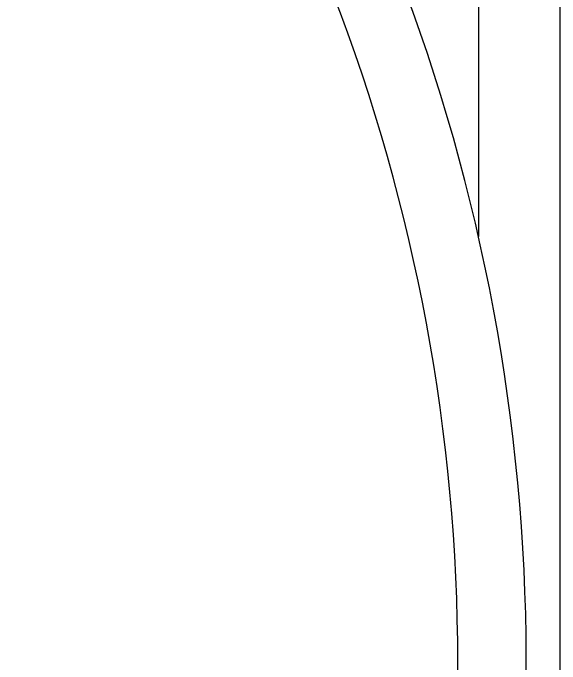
# Model space of a CAD drawing. Header units: inches. Extents: x -2 to 764, y -6 to 562.
# Drawn here: x 507.658 to 510.829, y 486.76 to 490.534 of the extents above; entities that cross this region are included whole.
import ezdxf

# ---------------------------------------------------------------- set-up
doc = ezdxf.new("R2010")
doc.units = ezdxf.units.IN
doc.header["$MEASUREMENT"] = 0
doc.layers.get('0').update_dxf_attribs({"true_color": 0xffffff})
doc.layers.add('SEAT', color=5, linetype='Continuous')

# ---------------------------------------------------------------- blocks, each defined once
blk = doc.blocks.new('3AAS38H01_0P')
at = {"layer": 'SEAT'}
for centre, radius, start, end in [((-698710.6321, -0.7438), 698703.0839, 359.9995368345, 0.0005654705), ((3.8482, -0.2389), 10.8042, 158.34589, 200.44626), ((3.8537, -0.2379), 11.2069, 159.97501, 201.70486), ((-100167.2949, -3.7128), 100160.2192, 359.998350481, 0.000569419), ((0.1469, -1.6679), 6.837, 200.06027, 228.5736)]:
    blk.add_arc(centre, radius, start, end, dxfattribs=at)

msp = doc.modelspace()

# ---------------------------------------------------------------- block references
at = {"rotation": 180}
msp.add_blockref('3AAS38H01_0P', (503.2809, 486.5214), dxfattribs=at)

doc.saveas('drawing.dxf')
